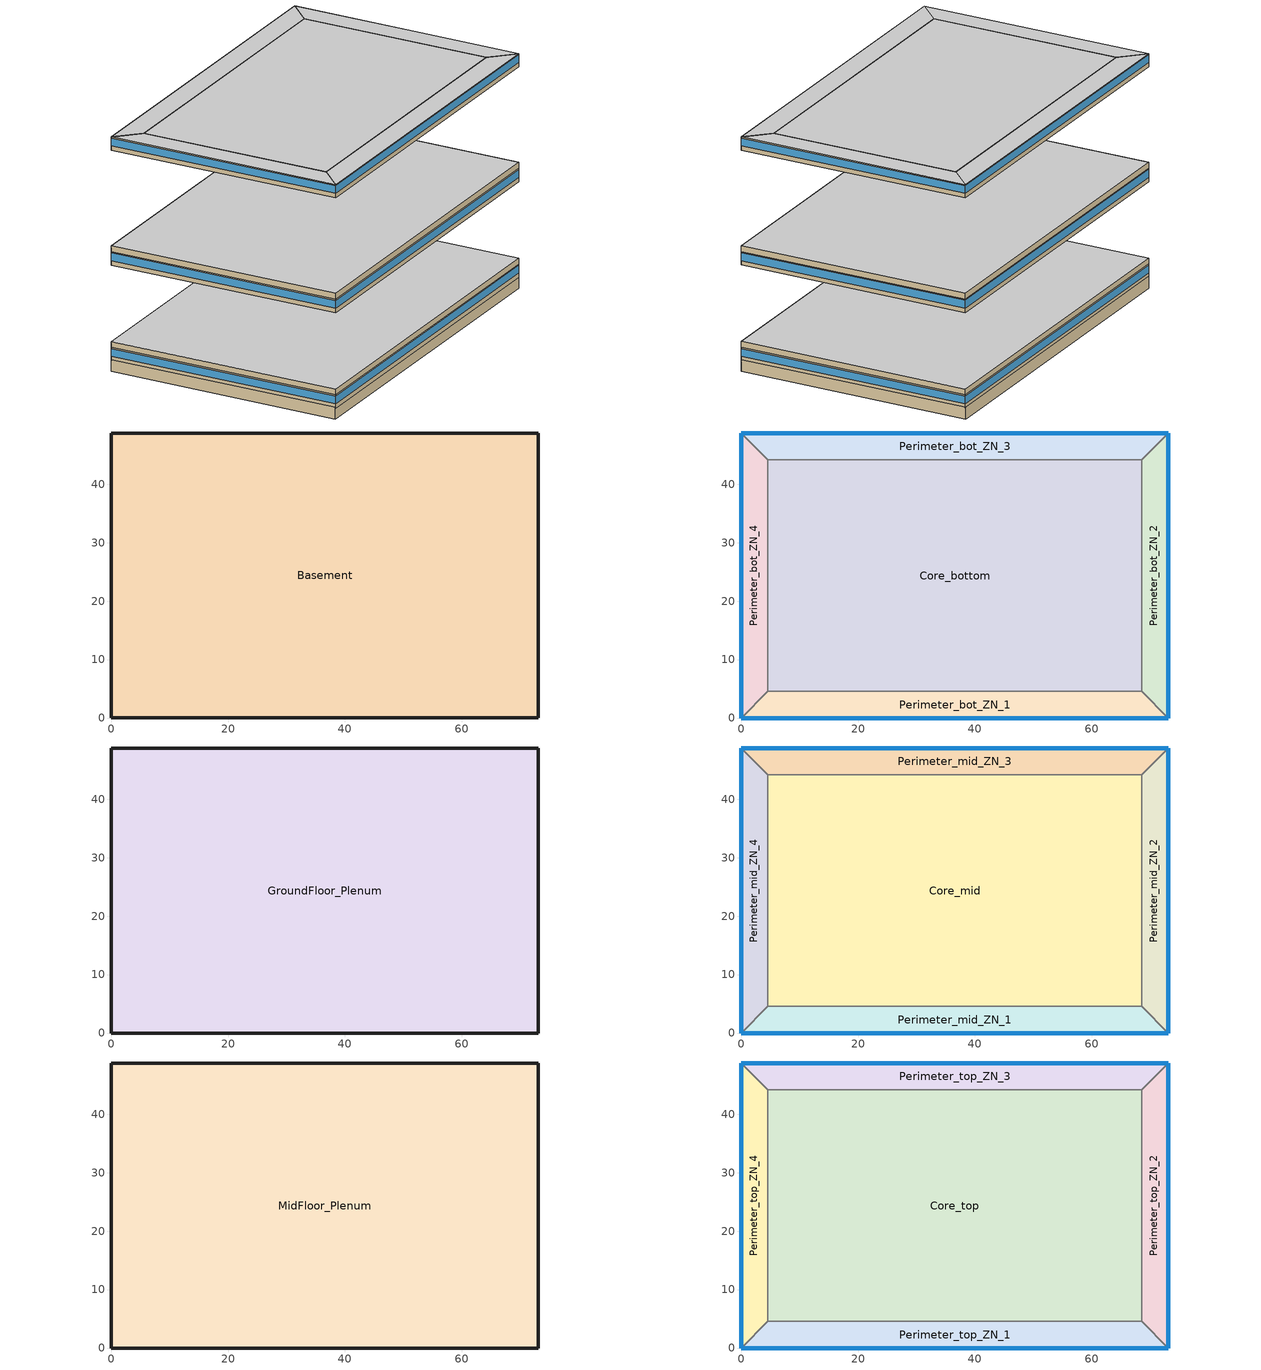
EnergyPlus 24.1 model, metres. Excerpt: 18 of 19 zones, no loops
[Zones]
Basement
 floor ground (ext-slab): 73.11,48.78 73.11,0.04 0,0.04 0,48.78 z-2.24
 wall ground (Underground Wall Non-res): 73.11,0.04 73.11,48.78 0,48.78 0,0.04 73.11,0.04 z-2.24:0.2
Core_bottom
 floor to Basement (INT-FLOOR-TOPSIDE): 68.53,44.16 68.53,4.57 4.57,4.57 4.57,44.16 z0
 wall to Perimeter_bot_ZN_2 (int-walls): 68.53,4.57 68.53,44.16 z0:2.74
 wall to Perimeter_bot_ZN_3 (int-walls): 68.53,44.16 4.57,44.16 z0:2.74
 wall to Perimeter_bot_ZN_1 (int-walls): 4.57,4.57 68.53,4.57 z0:2.74
 wall to Perimeter_bot_ZN_4 (int-walls): 4.57,44.16 4.57,4.57 z0:2.74
Perimeter_bot_ZN_1
 floor to Basement (INT-FLOOR-TOPSIDE): 68.53,4.57 73.11,0 0,0 4.57,4.57 z0
 wall outside (Mass Non-res Ext Wall): 0,0 73.11,0 z0:2.74
 wall to Perimeter_bot_ZN_2 (int-walls): 73.11,0 68.53,4.57 z0:2.74
 wall to Perimeter_bot_ZN_4 (int-walls): 4.57,4.57 0,0 z0:2.74
 window (Window Non-res Fixed): 0,0 73.11,0 z0.91:2.5
Perimeter_bot_ZN_2
 floor to Basement (INT-FLOOR-TOPSIDE): 68.53,44.16 73.11,48.74 73.11,0 68.53,4.57 z0
 wall outside (Mass Non-res Ext Wall): 73.11,0 73.11,48.74 z0:2.74
 wall to Perimeter_bot_ZN_3 (int-walls): 73.11,48.74 68.53,44.16 z0:2.74
 window (Window Non-res Fixed): 73.11,0 73.11,48.74 z0.91:2.5
Perimeter_bot_ZN_3
 floor to Basement (INT-FLOOR-TOPSIDE): 4.57,44.16 0,48.74 73.11,48.74 68.53,44.16 z0
 wall outside (Mass Non-res Ext Wall): 73.11,48.74 0,48.74 z0:2.74
 wall to Perimeter_bot_ZN_4 (int-walls): 0,48.74 4.57,44.16 z0:2.74
 window (Window Non-res Fixed): 73.11,48.74 0,48.74 z0.91:2.5
Perimeter_bot_ZN_4
 floor to Basement (INT-FLOOR-TOPSIDE): 4.57,4.57 0,0 0,48.74 4.57,44.16 z0
 wall outside (Mass Non-res Ext Wall): 0,48.74 0,0 z0:2.74
 window (Window Non-res Fixed): 0,48.74 0,0 z0.91:2.5
GroundFloor_Plenum
 floor to Perimeter_bot_ZN_1 (DropCeiling): 4.57,4.57 68.53,4.57 73.11,0 0,0 z2.74
 floor to Perimeter_bot_ZN_2 (DropCeiling): 73.11,48.74 73.11,0 68.53,4.57 68.53,44.16 z2.74
 floor to Perimeter_bot_ZN_3 (DropCeiling): 68.53,44.16 4.57,44.16 0,48.74 73.11,48.74 z2.74
 floor to Perimeter_bot_ZN_4 (DropCeiling): 4.57,44.16 4.57,4.57 0,0 0,48.74 z2.74
 floor to Core_bottom (DropCeiling): 68.53,4.57 4.57,4.57 4.57,44.16 68.53,44.16 z2.74
 wall outside (Mass Non-res Ext Wall): 73.11,0 73.11,48.74 0,48.74 0,0 73.11,0 z2.74:3.96
 ceiling adiabatic (INT-FLOOR-UNDERSIDE): 73.11,0 73.11,48.74 0,48.74 0,0 z3.96
Core_mid
 floor adiabatic (INT-FLOOR-TOPSIDE): 68.53,44.16 68.53,4.57 4.57,4.57 4.57,44.16 z19.82
 wall to Perimeter_mid_ZN_2 (int-walls): 68.53,4.57 68.53,44.16 z19.82:22.56
 wall to Perimeter_mid_ZN_3 (int-walls): 68.53,44.16 4.57,44.16 z19.82:22.56
 wall to Perimeter_mid_ZN_1 (int-walls): 4.57,4.57 68.53,4.57 z19.82:22.56
 wall to Perimeter_mid_ZN_4 (int-walls): 4.57,44.16 4.57,4.57 z19.82:22.56
Perimeter_mid_ZN_1
 floor adiabatic (INT-FLOOR-TOPSIDE): 68.53,4.57 73.11,0 0,0 4.57,4.57 z19.82
 wall outside (Mass Non-res Ext Wall): 0,0 73.11,0 z19.82:22.56
 wall to Perimeter_mid_ZN_2 (int-walls): 73.11,0 68.53,4.57 z19.82:22.56
 wall to Perimeter_mid_ZN_4 (int-walls): 4.57,4.57 0,0 z19.82:22.56
 window (Window Non-res Fixed): 0,0 73.11,0 z20.73:22.32
Perimeter_mid_ZN_2
 floor adiabatic (INT-FLOOR-TOPSIDE): 68.53,44.16 73.11,48.74 73.11,0 68.53,4.57 z19.82
 wall outside (Mass Non-res Ext Wall): 73.11,0 73.11,48.74 z19.82:22.56
 wall to Perimeter_mid_ZN_3 (int-walls): 73.11,48.74 68.53,44.16 z19.82:22.56
 window (Window Non-res Fixed): 73.11,0 73.11,48.74 z20.73:22.32
Perimeter_mid_ZN_3
 floor adiabatic (INT-FLOOR-TOPSIDE): 4.57,44.16 0,48.74 73.11,48.74 68.53,44.16 z19.82
 wall outside (Mass Non-res Ext Wall): 73.11,48.74 0,48.74 z19.82:22.56
 wall to Perimeter_mid_ZN_4 (int-walls): 0,48.74 4.57,44.16 z19.82:22.56
 window (Window Non-res Fixed): 73.11,48.74 0,48.74 z20.73:22.32
Perimeter_mid_ZN_4
 floor adiabatic (INT-FLOOR-TOPSIDE): 4.57,4.57 0,0 0,48.74 4.57,44.16 z19.82
 wall outside (Mass Non-res Ext Wall): 0,48.74 0,0 z19.82:22.56
 window (Window Non-res Fixed): 0,48.74 0,0 z20.73:22.32
MidFloor_Plenum
 floor to Perimeter_mid_ZN_1 (DropCeiling): 73.11,0 0,0 4.57,4.57 68.53,4.57 z22.56
 floor to Perimeter_mid_ZN_2 (DropCeiling): 73.11,0 68.53,4.57 68.53,44.16 73.11,48.74 z22.56
 floor to Perimeter_mid_ZN_3 (DropCeiling): 0,48.74 73.11,48.74 68.53,44.16 4.57,44.16 z22.56
 floor to Perimeter_mid_ZN_4 (DropCeiling): 0,0 0,48.74 4.57,44.16 4.57,4.57 z22.56
 floor to Core_mid (DropCeiling): 68.53,4.57 4.57,4.57 4.57,44.16 68.53,44.16 z22.56
 wall outside (Mass Non-res Ext Wall): 73.11,0 73.11,48.74 0,48.74 0,0 73.11,0 z22.56:23.78
 ceiling adiabatic (INT-FLOOR-UNDERSIDE): 73.11,48.74 0,48.74 0,0 73.11,0 z23.78
Core_top
 floor adiabatic (INT-FLOOR-TOPSIDE): 68.53,44.16 68.53,4.57 4.57,4.57 4.57,44.16 z43.6
 wall to Perimeter_top_ZN_2 (int-walls): 68.53,4.57 68.53,44.16 z43.6:46.34
 wall to Perimeter_top_ZN_3 (int-walls): 68.53,44.16 4.57,44.16 z43.6:46.34
 wall to Perimeter_top_ZN_1 (int-walls): 4.57,4.57 68.53,4.57 z43.6:46.34
 wall to Perimeter_top_ZN_4 (int-walls): 4.57,44.16 4.57,4.57 z43.6:46.34
 ceiling to TopFloor_Plenum (DropCeiling): 4.57,44.16 4.57,4.57 68.53,4.57 68.53,44.16 z46.34
Perimeter_top_ZN_1
 floor adiabatic (INT-FLOOR-TOPSIDE): 68.53,4.57 73.11,0 0,0 4.57,4.57 z43.6
 wall outside (Mass Non-res Ext Wall): 0,0 73.11,0 z43.6:46.34
 wall to Perimeter_top_ZN_2 (int-walls): 73.11,0 68.53,4.57 z43.6:46.34
 wall to Perimeter_top_ZN_4 (int-walls): 4.57,4.57 0,0 z43.6:46.34
 window (Window Non-res Fixed): 0,0 73.11,0 z44.51:46.1
 ceiling to TopFloor_Plenum (DropCeiling): 4.57,4.57 0,0 73.11,0 68.53,4.57 z46.34
Perimeter_top_ZN_2
 floor adiabatic (INT-FLOOR-TOPSIDE): 68.53,44.16 73.11,48.74 73.11,0 68.53,4.57 z43.6
 wall outside (Mass Non-res Ext Wall): 73.11,0 73.11,48.74 z43.6:46.34
 wall to Perimeter_top_ZN_3 (int-walls): 73.11,48.74 68.53,44.16 z43.6:46.34
 window (Window Non-res Fixed): 73.11,0 73.11,48.74 z44.51:46.1
 ceiling to TopFloor_Plenum (DropCeiling): 68.53,4.57 73.11,0 73.11,48.74 68.53,44.16 z46.34
Perimeter_top_ZN_3
 floor adiabatic (INT-FLOOR-TOPSIDE): 4.57,44.16 0,48.74 73.11,48.74 68.53,44.16 z43.6
 wall outside (Mass Non-res Ext Wall): 73.11,48.74 0,48.74 z43.6:46.34
 wall to Perimeter_top_ZN_4 (int-walls): 0,48.74 4.57,44.16 z43.6:46.34
 window (Window Non-res Fixed): 73.11,48.74 0,48.74 z44.51:46.1
 ceiling to TopFloor_Plenum (DropCeiling): 68.53,44.16 73.11,48.74 0,48.74 4.57,44.16 z46.34
Perimeter_top_ZN_4
 floor adiabatic (INT-FLOOR-TOPSIDE): 4.57,4.57 0,0 0,48.74 4.57,44.16 z43.6
 wall outside (Mass Non-res Ext Wall): 0,48.74 0,0 z43.6:46.34
 window (Window Non-res Fixed): 0,48.74 0,0 z44.51:46.1
 ceiling to TopFloor_Plenum (DropCeiling): 4.57,44.16 0,48.74 0,0 4.57,4.57 z46.34
[Building]
Ref Bldg Large Office New2004_v1.3_5.0: Loads convergence tolerance value=0.04; Maximum number of warmup days=25; Minimum number of warmup days=6; North axis=0; Solar distribution=FullInteriorAndExterior; Temperature convergence tolerance value=0.2; Terrain=City
[Site:GroundTemperature:BuildingSurface]
19.527, 19.502, 19.536, 19.598, 20.002, 21.64, 22.225, 22.375, 21.449, 20.121, 19.802, 19.633
[Site:Location]
USA IL-CHICAGO-OHARE: Elevation=190; Latitude=41.77; Longitude=-87.75; Time zone=-6
[Site:WaterMainsTemperature]
Annual average outdoor air temperature=9.69; Calculation method=Correlation; Maximum difference in monthly average outdoor air temperatures=28.1
[SizingPeriod:DesignDay] Barometric pressure=99063; Day of month=21; Daylight saving time indicator=No; Humidity condition type=WetBulb; Rain indicator=No; Snow indicator=No; Solar model indicator=ASHRAEClearSky
Name | Daily dry bulb temperature range | Day type | Maximum dry bulb temperature | Month | Sky clearness | Wetbulb or dewpoint at maximum dry bulb | Wind direction | Wind speed
CHICAGO Ann Clg .4% Condns WB=>MDB | 10.7 | SummerDesignDay | 31.2 | 7 | 1 | 25.5 | 230 | 5.3
CHICAGO Ann Htg 99.6% Condns DB | 0 | WinterDesignDay | -20.6 | 1 | 0 | -20.6 | 270 | 4.9
[Construction]
DropCeiling: Std AC02
INT-FLOOR-TOPSIDE: MAT-CC05 4 HW CONCRETE, CP02 CARPET PAD
INT-FLOOR-UNDERSIDE: CP02 CARPET PAD, MAT-CC05 4 HW CONCRETE
InteriorFurnishings: Std Wood 6inch
Mass Non-res Ext Wall: 1IN Stucco, 8IN Concrete HW, Mass NonRes Wall Insulation, 1/2IN Gypsum
Underground Wall Non-res: 8IN Concrete HW, UGWall NonRes Insulation
Window Non-res Fixed: NonRes Fixed Assembly Window
ext-slab: HW CONCRETE, CP02 CARPET PAD
int-walls: 1/2IN Gypsum, 1/2IN Gypsum
[Material] Thermal absorptance=0.9
Name | Conductivity | Density | Roughness | Solar absorptance | Specific heat | Thickness | Visible absorptance
1/2IN Gypsum | 0.16 | 784.9 | Smooth | 0.92 | 830 | 0.0127 | 0.92
1IN Stucco | 0.6918 | 1858 | Smooth | 0.92 | 837 | 0.0253 | 0.92
8IN CONCRETE HW | 1.311 | 2240 | Rough | 0.7 | 836.8 | 0.2032 | 0.7
HW CONCRETE; MAT-CC05 4 HW CONCRETE | 1.311 | 2240 | Rough | 0.7 | 836.8 | 0.1016 | 0.7
Mass NonRes Wall Insulation | 0.049 | 265 | MediumRough | 0.7 | 836.8 | 0.0495495 | 0.7
Std AC02 | 0.057 | 288 | MediumSmooth | 0.7 | 1339 | 0.0127 | 0.2
Std Wood 6inch | 0.12 | 540 | MediumSmooth | 0.7 | 1210 | 0.15 | 0.7
UGWall NonRes Insulation | 0.049 | 265 | MediumRough | 0.7 | 836.8 | 0.0001 | 0.7
[Material:NoMass]
CP02 CARPET PAD: Roughness=VeryRough; Solar absorptance=0.7; Thermal absorptance=0.9; Thermal resistance=0.2165; Visible absorptance=0.8
[WindowMaterial:SimpleGlazingSystem]
NonRes Fixed Assembly Window: Solar heat gain coefficient=0.39; U factor=3.23646
[AirLoopHVAC:ReturnPlenum]
Name | Zone
VAV_1 Return Plenum | GroundFloor_Plenum
VAV_2 Return Plenum | MidFloor_Plenum
[AvailabilityManager:NightCycle] Applicability schedule=ALWAYS_ON; Control type=CycleOnAny; Cycling run time=1800; Cycling run time control type=FixedRunTime; Fan schedule=HVACOperationSchd; Thermostat tolerance=1
VAV_1 Availability Manager; VAV_2 Availability Manager; VAV_3 Availability Manager; VAV_5 Availability Manager
[ElectricEquipment] Design level calculation method=Watts/Area; End use subcategory=General; Fraction latent=0; Fraction lost=0; Fraction radiant=0.5; Schedule=BLDG_EQUIP_SCH; Watts per floor area=10.76
Name | Zone or zonelist or space or spacelist
Basement_PlugMisc_Equip | Basement
Core_bottom_PlugMisc_Equip | Core_bottom
Core_mid_PlugMisc_Equip | Core_mid
Core_top_PlugMisc_Equip | Core_top
Perimeter_bot_ZN_1_PlugMisc_Equip | Perimeter_bot_ZN_1
Perimeter_bot_ZN_2_PlugMisc_Equip | Perimeter_bot_ZN_2
Perimeter_bot_ZN_3_PlugMisc_Equip | Perimeter_bot_ZN_3
Perimeter_bot_ZN_4_PlugMisc_Equip | Perimeter_bot_ZN_4
Perimeter_mid_ZN_1_PlugMisc_Equip | Perimeter_mid_ZN_1
Perimeter_mid_ZN_2_PlugMisc_Equip | Perimeter_mid_ZN_2
Perimeter_mid_ZN_3_PlugMisc_Equip | Perimeter_mid_ZN_3
Perimeter_mid_ZN_4_PlugMisc_Equip | Perimeter_mid_ZN_4
Perimeter_top_ZN_1_PlugMisc_Equip | Perimeter_top_ZN_1
Perimeter_top_ZN_2_PlugMisc_Equip | Perimeter_top_ZN_2
Perimeter_top_ZN_3_PlugMisc_Equip | Perimeter_top_ZN_3
Perimeter_top_ZN_4_PlugMisc_Equip | Perimeter_top_ZN_4
[Exterior:FuelEquipment]
Elevators: Design level=244444; End use subcategory=Elevators; Fuel use type=Electricity; Schedule=BLDG_ELEVATORS
[Exterior:Lights]
Exterior Facade Lighting: Control option=AstronomicalClock; Design level=51262; End use subcategory=Exterior Facade Lighting; Schedule=ALWAYS_ON
[InternalMass] Construction=InteriorFurnishings
Name | Zone or zonelist | Surface area
Basement Internal Mass | Basement | 7126.212
Core_bottom Internal Mass | Core_bottom | 5064.65
Core_mid Internal Mass | Core_mid | 5064.65
Core_top Internal Mass | Core_top | 5064.65
Perimeter_bot_ZN_1 Internal Mass | Perimeter_bot_ZN_1 | 626.8394
Perimeter_bot_ZN_2 Internal Mass | Perimeter_bot_ZN_2 | 403.9503
Perimeter_bot_ZN_3 Internal Mass | Perimeter_bot_ZN_3 | 626.8257
Perimeter_bot_ZN_4 Internal Mass | Perimeter_bot_ZN_4 | 403.9503
Perimeter_mid_ZN_1 Internal Mass | Perimeter_mid_ZN_1 | 626.8394
Perimeter_mid_ZN_2 Internal Mass | Perimeter_mid_ZN_2 | 403.9503
Perimeter_mid_ZN_3 Internal Mass | Perimeter_mid_ZN_3 | 626.8257
Perimeter_mid_ZN_4 Internal Mass | Perimeter_mid_ZN_4 | 403.9503
Perimeter_top_ZN_1 Internal Mass | Perimeter_top_ZN_1 | 626.8394
Perimeter_top_ZN_2 Internal Mass | Perimeter_top_ZN_2 | 403.9503
Perimeter_top_ZN_3 Internal Mass | Perimeter_top_ZN_3 | 626.8257
Perimeter_top_ZN_4 Internal Mass | Perimeter_top_ZN_4 | 403.9503
[Lights] Design level calculation method=Watts/Area; End use subcategory=General; Fraction radiant=0.7; Fraction replaceable=1; Fraction visible=0.2; Return air fraction=0; Return air fraction calculated from plenum temperature=No; Schedule=BLDG_LIGHT_SCH; Watts per floor area=10.76
Name | Zone or zonelist or space or spacelist
Basement_Lights | Basement
Core_bottom_Lights | Core_bottom
Core_mid_Lights | Core_mid
Core_top_Lights | Core_top
Perimeter_bot_ZN_1_Lights | Perimeter_bot_ZN_1
Perimeter_bot_ZN_2_Lights | Perimeter_bot_ZN_2
Perimeter_bot_ZN_3_Lights | Perimeter_bot_ZN_3
Perimeter_bot_ZN_4_Lights | Perimeter_bot_ZN_4
Perimeter_mid_ZN_1_Lights | Perimeter_mid_ZN_1
Perimeter_mid_ZN_2_Lights | Perimeter_mid_ZN_2
Perimeter_mid_ZN_3_Lights | Perimeter_mid_ZN_3
Perimeter_mid_ZN_4_Lights | Perimeter_mid_ZN_4
Perimeter_top_ZN_1_Lights | Perimeter_top_ZN_1
Perimeter_top_ZN_2_Lights | Perimeter_top_ZN_2
Perimeter_top_ZN_3_Lights | Perimeter_top_ZN_3
Perimeter_top_ZN_4_Lights | Perimeter_top_ZN_4
[People] Activity level schedule=ACTIVITY_SCH; Air velocity schedule=AIR_VELO_SCH; Clothing insulation schedule=CLOTHING_SCH; Enable ashrae 55 comfort warnings=No; Fraction radiant=0.3; Mean radiant temperature calculation type=EnclosureAveraged; Number of people calculation method=Area/Person; Number of people schedule=BLDG_OCC_SCH; Sensible heat fraction=Autocalculate; Thermal comfort model 1 type=Fanger; Work efficiency schedule=WORK_EFF_SCH
Name | Floor area per person | Zone or zonelist or space or spacelist
Basement People | 37.16 | Basement
Core_bottom People | 18.58 | Core_bottom
Core_mid People | 18.58 | Core_mid
Core_top People | 18.58 | Core_top
Perimeter_bot_ZN_1 People | 18.58 | Perimeter_bot_ZN_1
Perimeter_bot_ZN_2 People | 18.58 | Perimeter_bot_ZN_2
Perimeter_bot_ZN_3 People | 18.58 | Perimeter_bot_ZN_3
Perimeter_bot_ZN_4 People | 18.58 | Perimeter_bot_ZN_4
Perimeter_mid_ZN_1 People | 18.58 | Perimeter_mid_ZN_1
Perimeter_mid_ZN_2 People | 18.58 | Perimeter_mid_ZN_2
Perimeter_mid_ZN_3 People | 18.58 | Perimeter_mid_ZN_3
Perimeter_mid_ZN_4 People | 18.58 | Perimeter_mid_ZN_4
Perimeter_top_ZN_1 People | 18.58 | Perimeter_top_ZN_1
Perimeter_top_ZN_2 People | 18.58 | Perimeter_top_ZN_2
Perimeter_top_ZN_3 People | 18.58 | Perimeter_top_ZN_3
Perimeter_top_ZN_4 People | 18.58 | Perimeter_top_ZN_4
[Zone] Floor area=Autocalculate; Type=1
Name | Multiplier | Part of total floor area
Basement; Core_bottom; Core_top; Perimeter_bot_ZN_1; Perimeter_bot_ZN_2; Perimeter_bot_ZN_3; Perimeter_bot_ZN_4; Perimeter_top_ZN_1; Perimeter_top_ZN_2; Perimeter_top_ZN_3; Perimeter_top_ZN_4 | 1 | Yes
Core_mid; Perimeter_mid_ZN_1; Perimeter_mid_ZN_2; Perimeter_mid_ZN_3; Perimeter_mid_ZN_4 | 10 | Yes
GroundFloor_Plenum | 1 | No
MidFloor_Plenum | 10 | No
[ZoneInfiltration:DesignFlowRate] Constant term coefficient=1; Design flow rate calculation method=Flow/ExteriorArea; Flow rate per exterior surface area=0.000302; Schedule=INFIL_QUARTER_ON_SCH; Temperature term coefficient=0; Velocity squared term coefficient=0; Velocity term coefficient=0
Name | Zone or zonelist or space or spacelist
GroundFloor_Plenum_Infiltration | GroundFloor_Plenum
MidFloor_Plenum_Infiltration | MidFloor_Plenum
Perimeter_bot_ZN_1_Infiltration | Perimeter_bot_ZN_1
Perimeter_bot_ZN_2_Infiltration | Perimeter_bot_ZN_2
Perimeter_bot_ZN_3_Infiltration | Perimeter_bot_ZN_3
Perimeter_bot_ZN_4_Infiltration | Perimeter_bot_ZN_4
Perimeter_mid_ZN_1_Infiltration | Perimeter_mid_ZN_1
Perimeter_mid_ZN_2_Infiltration | Perimeter_mid_ZN_2
Perimeter_mid_ZN_3_Infiltration | Perimeter_mid_ZN_3
Perimeter_mid_ZN_4_Infiltration | Perimeter_mid_ZN_4
Perimeter_top_ZN_1_Infiltration | Perimeter_top_ZN_1
Perimeter_top_ZN_2_Infiltration | Perimeter_top_ZN_2
Perimeter_top_ZN_3_Infiltration | Perimeter_top_ZN_3
Perimeter_top_ZN_4_Infiltration | Perimeter_top_ZN_4
[Schedule:Compact]
ACTIVITY_SCH: Through: 12/31, For: AllDays, Until: 24:00, 120
AIR_VELO_SCH: Through: 12/31, For: AllDays, Until: 24:00, 0.2
ALWAYS_ON: Through: 12/31, For: AllDays, Until: 24:00, 1
BLDG_ELEVATORS: Through: 12/31, For: AllDays, Until: 04:00, 0.05, Until: 05:00, 0.1, Until: 06:00, 0.2, Until: 07:00, 0.4, Until: 09:00, 0.5, Until: 10:00, 0.35, Until: 16:00, 0.15, Until: 17:00, 0.35, Until: 19:00, 0.5, Until: 21:00, 0.4, Until: 22:00, 0.3, Until: 23:00, 0.2, Until: 24:00, 0.1
BLDG_EQUIP_SCH: Through: 12/31, For: Weekdays, Until: 08:00, 0.4, Until: 12:00, 0.9, Until: 13:00, 0.8, Until: 17:00, 0.9, Until: 18:00, 0.8, Until: 20:00, 0.6, Until: 22:00, 0.5, Until: 24:00, 0.4, For: Saturday, Until: 06:00, 0.3, Until: 08:00, 0.4, Until: 14:00, 0.5, Until: 17:00, 0.35, Until: 24:00, 0.3, For: SummerDesignDay, Until: 24:00, 1, For: WinterDesignDay, Until: 24:00, 0, For: AllOtherDays, Until: 24:00, 0.3
BLDG_LIGHT_SCH: Through: 12/31, For: Weekdays, Until: 05:00, 0.05, Until: 07:00, 0.1, Until: 08:00, 0.3, Until: 17:00, 0.9, Until: 18:00, 0.7, Until: 20:00, 0.5, Until: 22:00, 0.3, Until: 23:00, 0.1, Until: 24:00, 0.05, For: Saturday, Until: 06:00, 0.05, Until: 08:00, 0.1, Until: 14:00, 0.5, Until: 17:00, 0.15, Until: 24:00, 0.05, For: SummerDesignDay, Until: 24:00, 1, For: WinterDesignDay, Until: 24:00, 0, For: AllOtherDays, Until: 24:00, 0.05
BLDG_OCC_SCH: Through: 12/31, For: SummerDesignDay, Until: 06:00, 0, Until: 22:00, 1, Until: 24:00, 0.05, For: Weekdays, Until: 06:00, 0, Until: 07:00, 0.1, Until: 08:00, 0.2, Until: 12:00, 0.95, Until: 13:00, 0.5, Until: 17:00, 0.95, Until: 18:00, 0.7, Until: 20:00, 0.4, Until: 22:00, 0.1, Until: 24:00, 0.05, For: Saturday, Until: 06:00, 0, Until: 08:00, 0.1, Until: 14:00, 0.5, Until: 17:00, 0.1, Until: 24:00, 0, For: AllOtherDays, Until: 24:00, 0
CLOTHING_SCH: Through: 04/30, For: AllDays, Until: 24:00, 1, Through: 09/30, For: AllDays, Until: 24:00, 0.5, Through: 12/31, For: AllDays, Until: 24:00, 1
HVACOperationSchd: Through: 12/31, For: Weekdays SummerDesignDay, Until: 06:00, 0, Until: 22:00, 1, Until: 24:00, 0, For: Saturday WinterDesignDay, Until: 06:00, 0, Until: 18:00, 1, Until: 24:00, 0, For: AllOtherDays, Until: 24:00, 0
INFIL_QUARTER_ON_SCH: Through: 12/31, For: Weekdays SummerDesignDay, Until: 06:00, 1, Until: 22:00, 0.25, Until: 24:00, 1, For: Saturday WinterDesignDay, Until: 06:00, 1, Until: 18:00, 0.25, Until: 24:00, 1, For: Sunday Holidays AllOtherDays, Until: 24:00, 1
WORK_EFF_SCH: Through: 12/31, For: AllDays, Until: 24:00, 0
